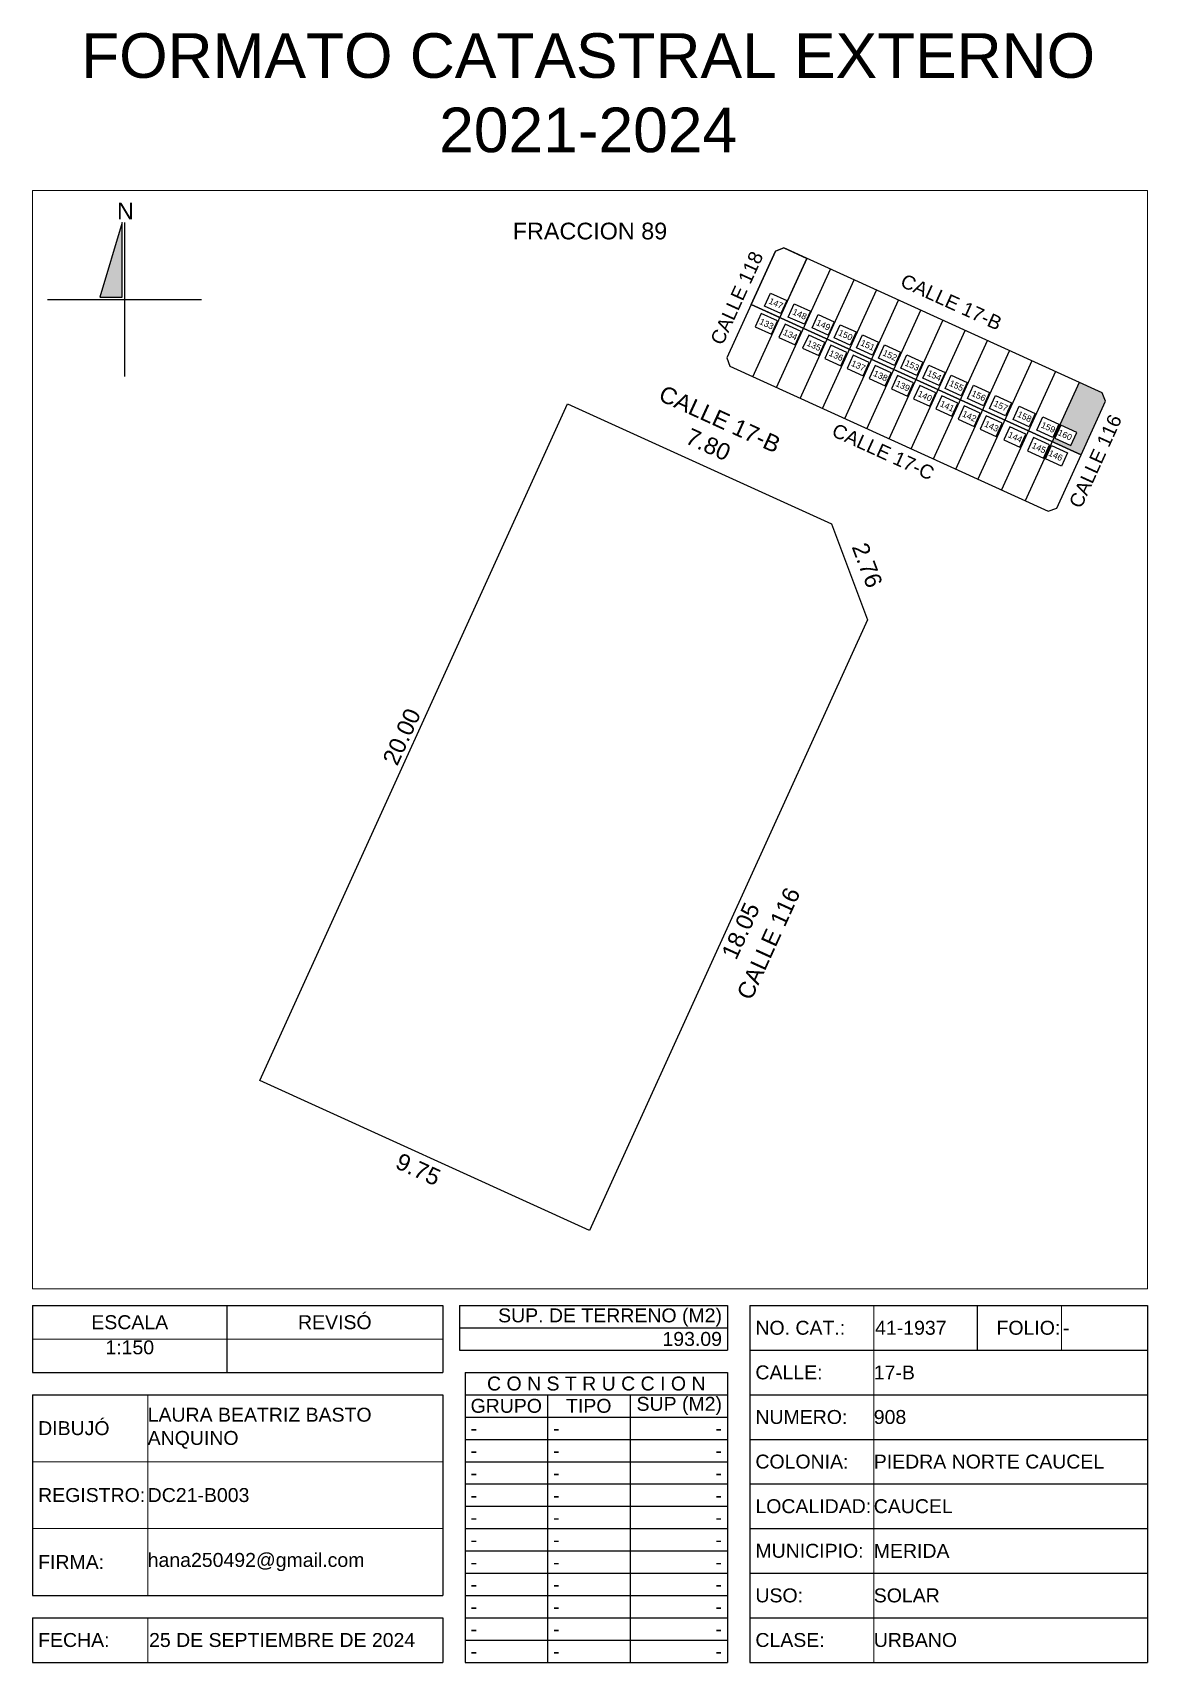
# Model space of a CAD drawing. Header units: inches. Extents: x 163.5 to 193.5, y 30.1 to 74.
import ezdxf
from ezdxf.enums import TextEntityAlignment as Align

# ---------------------------------------------------------------- set-up
doc = ezdxf.new("R2010")
doc.units = ezdxf.units.IN
doc.header["$MEASUREMENT"] = 0
doc.layers.add('_DIV LOTES', color=7, linetype='Continuous')
doc.styles.add('DATOS', font='arial.ttf')
doc.styles.add('Formato', font='arial.ttf')
doc.styles.add('Localizacion', font='arial.ttf')
doc.styles.get("Standard").update_dxf_attribs({"font": 'arial.ttf'})
doc.styles.add('Terreno', font='arial.ttf')
doc.dimstyles.new('T-100', dxfattribs={"dimscale": 0, "dimtxt": 0.45, "dimasz": 0.18, "dimexe": 0.18, "dimexo": 0.0625, "dimgap": 0.0905, "dimtad": 0, "dimzin": 1, "dimdsep": 46, "dimtxsty": 'Terreno', "dimblk": 'NONE', "dimcen": 0, "dimse1": 1, "dimse2": 1, "dimsd1": 1, "dimsd2": 1, "dimclrt": 256, "dimadec": 0, "dimazin": 0, "dimtfac": 1, "dimtix": 1, "dimtofl": 0, "dimtmove": 2, "dimatfit": 3, "dimldrblk": 'NONE', "dimfxl": 1, "dimtolj": 1, "dimarcsym": 0})
doc.dimstyles.new('U-100', dxfattribs={"dimscale": 0, "dimtxt": 0.375, "dimasz": 0.18, "dimexe": 0.18, "dimexo": 0.0625, "dimgap": 0.0905, "dimtad": 0, "dimzin": 1, "dimdsep": 46, "dimtxsty": 'Terreno', "dimblk": 'NONE', "dimcen": 0, "dimse1": 1, "dimse2": 1, "dimsd1": 1, "dimsd2": 1, "dimclrt": 256, "dimadec": 0, "dimazin": 0, "dimtfac": 1, "dimtix": 1, "dimtofl": 0, "dimtmove": 2, "dimatfit": 3, "dimldrblk": 'NONE', "dimfxl": 1, "dimtolj": 1, "dimarcsym": 0})

# ---------------------------------------------------------------- blocks, each defined once
blk = doc.blocks.new('*T4')
at = {"color": 0, "linetype": 'ByBlock', "lineweight": -2, "transparency": 16777216}
for p, q in [((0, 0), (11.036, 0)), ((0, 0), (0, -1.8)), ((5.23, 0), (5.23, -1.8)), ((11.036, 0), (11.036, -1.8)), ((0, -1.8), (11.036, -1.8))]:
    blk.add_line(p, q, dxfattribs=at)
at = {"layer": 'Defpoints', "color": 8, "linetype": 'ByBlock', "lineweight": 0, "transparency": 16777216}
blk.add_line((0, -0.9), (11.036, -0.9), dxfattribs=at)
at = {"color": 0, "lineweight": 18, "transparency": 16777216, "char_height": 0.375}
for s, insert, width, attachment_point in [('{\\C256;ESCALA}', (2.615, -0.45), 5.15762, 5), ('REVISÓ', (8.133, -0.45), 5.73486, 5), ('1:150', (2.615, -0.936), 5.15762, 2)]:
    blk.add_mtext(s, dxfattribs=dict(at, insert=insert, width=width, attachment_point=attachment_point))
blk = doc.blocks.new('*T5')
at = {"color": 0, "lineweight": -2, "transparency": 16777216}
for p, q in [((0, 0), (7.21, 0)), ((0, 0), (0, -0.6)), ((7.21, 0), (7.21, -0.6)), ((0, -0.6), (7.21, -0.6))]:
    blk.add_line(p, q, dxfattribs=at)
at = {"color": 0, "lineweight": 18, "transparency": 16777216, "insert": (7.06, -0.3), "char_height": 0.375, "width": 6.90975, "attachment_point": 6}
blk.add_mtext('193.09', dxfattribs=at)
blk = doc.blocks.new('*T6')
at = {"color": 0, "lineweight": -2, "transparency": 16777216}
for p, q in [((0, 0), (7.21, 0)), ((0, 0), (0, -0.6)), ((7.21, 0), (7.21, -0.6)), ((0, -0.6), (7.21, -0.6))]:
    blk.add_line(p, q, dxfattribs=at)
at = {"color": 0, "lineweight": 18, "transparency": 16777216, "insert": (7.06, -0.564), "char_height": 0.375, "width": 6.90975, "attachment_point": 9}
blk.add_mtext('{\\C256;  SUP. DE TERRENO (M2)   }', dxfattribs=at)
blk = doc.blocks.new('*T7')
at = {"color": 0, "lineweight": -2, "transparency": 16777216}
for p, q in [((0, 0), (3.336, 0)), ((0, 0), (0, -9.6)), ((0, -1.2), (3.336, -1.2)), ((0, -2.4), (3.336, -2.4)), ((0, -3.6), (3.336, -3.6)), ((0, -4.8), (3.336, -4.8)), ((0, -6), (3.336, -6)), ((0, -7.2), (3.336, -7.2)), ((0, -8.4), (3.336, -8.4)), ((0, -9.6), (3.336, -9.6))]:
    blk.add_line(p, q, dxfattribs=at)
at = {"layer": 'Defpoints', "color": 8, "linetype": 'ByBlock', "lineweight": 0, "transparency": 16777216}
blk.add_line((3.336, 0), (3.336, -9.6), dxfattribs=at)
at = {"color": 0, "lineweight": 18, "transparency": 16777216, "char_height": 0.375, "width": 3.03551, "attachment_point": 4, "style": 'Formato'}
for s, insert in [('NO. CAT.:', (0.15, -0.6)), ('CALLE:', (0.15, -1.8)), ('NUMERO:', (0.15, -3)), ('COLONIA:', (0.15, -4.2)), ('LOCALIDAD:', (0.15, -5.4)), ('MUNICIPIO:', (0.15, -6.6)), ('CLASE:', (0.15, -9))]:
    blk.add_mtext(s, dxfattribs=dict(at, insert=insert))
at = {"color": 0, "lineweight": 18, "transparency": 16777216, "insert": (0.15, -7.8), "char_height": 0.375, "width": 3.03551, "attachment_point": 4}
blk.add_mtext('USO:', dxfattribs=at)
blk = doc.blocks.new('*T8')
at = {"color": 0, "lineweight": -2, "transparency": 16777216}
for p, q in [((0, 0), (7.363, 0)), ((7.363, 0), (7.363, -8.4)), ((0, -1.2), (7.363, -1.2)), ((0, -2.4), (7.363, -2.4)), ((0, -3.6), (7.363, -3.6)), ((0, -4.8), (7.363, -4.8)), ((0, -6), (7.363, -6)), ((0, -7.2), (7.363, -7.2)), ((0, -8.4), (7.363, -8.4))]:
    blk.add_line(p, q, dxfattribs=at)
at = {"layer": 'Defpoints', "color": 8, "linetype": 'ByBlock', "lineweight": 0, "transparency": 16777216}
blk.add_line((0, 0), (0, -8.4), dxfattribs=at)
at = {"color": 0, "lineweight": 18, "transparency": 16777216, "char_height": 0.375, "width": 7.363, "attachment_point": 4}
for s, insert in [('17-B', (0, -0.6)), ('908', (0, -1.8)), ('PIEDRA NORTE CAUCEL', (0, -3)), ('CAUCEL', (0, -4.2)), ('MERIDA', (0, -5.4)), ('SOLAR', (0, -6.6)), ('URBANO', (0, -7.8))]:
    blk.add_mtext(s, dxfattribs=dict(at, insert=insert))
blk = doc.blocks.new('*T9')
at = {"color": 0, "lineweight": -2, "transparency": 16777216}
for p, q in [((0, 0), (2.782, 0)), ((2.782, 0), (2.782, -1.2)), ((0, -1.2), (2.782, -1.2))]:
    blk.add_line(p, q, dxfattribs=at)
at = {"layer": 'Defpoints', "color": 8, "linetype": 'ByBlock', "lineweight": 0, "transparency": 16777216}
blk.add_line((0, 0), (0, -1.2), dxfattribs=at)
at = {"color": 0, "lineweight": 18, "transparency": 16777216, "insert": (0.036, -0.6), "char_height": 0.375, "width": 2.7103, "attachment_point": 4}
blk.add_mtext('41-1937', dxfattribs=at)
blk = doc.blocks.new('*T10')
at = {"color": 0, "lineweight": -2, "transparency": 16777216}
for p, q in [((0, 0), (2.273, 0)), ((0, 0), (0, -1.2)), ((0, -1.2), (2.273, -1.2))]:
    blk.add_line(p, q, dxfattribs=at)
at = {"layer": 'Defpoints', "color": 8, "linetype": 'ByBlock', "lineweight": 0, "transparency": 16777216}
blk.add_line((2.273, 0), (2.273, -1.2), dxfattribs=at)
at = {"color": 0, "lineweight": 18, "transparency": 16777216, "insert": (2.237, -0.6), "char_height": 0.375, "width": 2.2007, "attachment_point": 6}
blk.add_mtext(' FOLIO:', dxfattribs=at)
blk = doc.blocks.new('*T11')
at = {"color": 0, "lineweight": -2, "transparency": 16777216}
for p, q in [((0, 0), (2.308, 0)), ((2.308, 0), (2.308, -1.2)), ((0, -1.2), (2.308, -1.2))]:
    blk.add_line(p, q, dxfattribs=at)
at = {"layer": 'Defpoints', "color": 8, "linetype": 'ByBlock', "lineweight": 0, "transparency": 16777216}
blk.add_line((0, 0), (0, -1.2), dxfattribs=at)
at = {"color": 0, "lineweight": 18, "transparency": 16777216, "insert": (0.036, -0.6), "char_height": 0.375, "width": 2.236, "attachment_point": 4}
blk.add_mtext('-', dxfattribs=at)
blk = doc.blocks.new('*T12')
at = {"color": 0, "lineweight": -2, "transparency": 16777216}
for p, q in [((0, 0), (3.098, 0)), ((0, 0), (0, -1.2)), ((0, -1.2), (3.098, -1.2))]:
    blk.add_line(p, q, dxfattribs=at)
at = {"layer": 'Defpoints', "color": 8, "linetype": 'ByBlock', "lineweight": 0, "transparency": 16777216}
blk.add_line((3.098, 0), (3.098, -1.2), dxfattribs=at)
at = {"color": 0, "lineweight": 18, "transparency": 16777216, "insert": (0.15, -0.6), "char_height": 0.375, "width": 2.79829, "attachment_point": 4}
blk.add_mtext('{\\C256;FECHA:}', dxfattribs=at)
blk = doc.blocks.new('*T13')
at = {"color": 0, "lineweight": -2, "transparency": 16777216}
for p, q in [((0, 0), (7.938, 0)), ((7.938, 0), (7.938, -1.2)), ((0, -1.2), (7.938, -1.2))]:
    blk.add_line(p, q, dxfattribs=at)
at = {"layer": 'Defpoints', "color": 8, "linetype": 'ByBlock', "lineweight": 0, "transparency": 16777216}
blk.add_line((0, 0), (0, -1.2), dxfattribs=at)
at = {"color": 0, "lineweight": 18, "transparency": 16777216, "insert": (0.036, -0.6), "char_height": 0.375, "width": 7.86619, "attachment_point": 4}
blk.add_mtext('{\\C256;25 DE SEPTIEMBRE DE 2024}', dxfattribs=at)
blk = doc.blocks.new('*T14')
at = {"color": 0, "lineweight": -2, "transparency": 16777216}
for p, q in [((0, 0), (7.065, 0)), ((0, 0), (0, -7.8)), ((7.065, 0), (7.065, -7.8)), ((0, -0.6), (7.065, -0.6)), ((2.22, -0.6), (2.22, -7.8)), ((4.44, -0.6), (4.44, -7.8)), ((0, -1.2), (7.065, -1.2)), ((0, -1.8), (7.065, -1.8)), ((0, -2.4), (7.065, -2.4)), ((0, -3), (7.065, -3)), ((0, -3.6), (7.065, -3.6)), ((0, -4.2), (7.065, -4.2)), ((0, -4.8), (7.065, -4.8)), ((0, -5.4), (7.065, -5.4)), ((0, -6), (7.065, -6)), ((0, -6.6), (7.065, -6.6)), ((0, -7.2), (7.065, -7.2)), ((0, -7.8), (7.065, -7.8))]:
    blk.add_line(p, q, dxfattribs=at)
at = {"color": 0, "lineweight": 18, "transparency": 16777216, "char_height": 0.375}
for s, insert, width, attachment_point in [('{\\C256;C O N S T R U C C I O N}', (3.532, -0.3), 7.065, 5), ('GRUPO', (1.11, -0.9), 2.22, 5), ('TIPO', (3.33, -0.9), 2.22, 5), ('SUP (M2)', (6.915, -0.9), 2.325, 6), ('-', (0.15, -1.5), 1.92, 4), ('-', (2.37, -1.5), 1.92, 4), ('-', (0.15, -2.1), 1.92, 4), ('-', (2.37, -2.1), 1.92, 4), ('-', (0.15, -2.7), 1.92, 4), ('-', (2.37, -2.7), 1.92, 4), ('-', (0.15, -3.3), 1.92, 4), ('-', (2.37, -3.3), 1.92, 4), ('-', (0.15, -3.9), 1.92, 4), ('-', (2.37, -3.9), 1.92, 4), ('-', (0.15, -4.5), 1.92, 4), ('-', (2.37, -4.5), 1.92, 4), ('-', (0.15, -5.1), 1.92, 4), ('-', (2.37, -5.1), 1.92, 4), ('-', (0.15, -5.7), 1.92, 4), ('-', (2.37, -5.7), 1.92, 4), ('-', (0.15, -6.3), 1.92, 4), ('-', (2.37, -6.3), 1.92, 4), ('-', (0.15, -6.9), 1.92, 4), ('-', (2.37, -6.9), 1.92, 4), ('-', (0.15, -7.5), 1.92, 4), ('-', (2.37, -7.5), 1.92, 4), ('-', (6.915, -7.5), 2.325, 6)]:
    blk.add_mtext(s, dxfattribs=dict(at, insert=insert, width=width, attachment_point=attachment_point))
at = {"color": 0, "lineweight": 18, "transparency": 16777216, "char_height": 0.375, "width": 2.325, "attachment_point": 6, "style": 'Formato'}
for insert in [(6.915, -1.5), (6.915, -2.1), (6.915, -2.7), (6.915, -3.3), (6.915, -3.9), (6.915, -4.5), (6.915, -5.1), (6.915, -5.7), (6.915, -6.3), (6.915, -6.9)]:
    blk.add_mtext('-', dxfattribs=dict(at, insert=insert))
blk = doc.blocks.new('*T15')
at = {"color": 0, "lineweight": -2, "transparency": 16777216}
for p, q in [((0, 0), (11.036, 0)), ((0, 0), (0, -5.4)), ((11.036, 0), (11.036, -5.4)), ((0, -5.4), (11.036, -5.4))]:
    blk.add_line(p, q, dxfattribs=at)
at = {"layer": 'Defpoints', "color": 8, "linetype": 'ByBlock', "lineweight": 0, "transparency": 16777216}
for p, q in [((3.098, 0), (3.098, -5.4)), ((0, -1.8), (11.036, -1.8)), ((0, -3.6), (11.036, -3.6))]:
    blk.add_line(p, q, dxfattribs=at)
at = {"color": 0, "lineweight": 18, "transparency": 16777216, "char_height": 0.375, "width": 7.93819, "attachment_point": 4, "style": 'Formato'}
for s, insert in [('LAURA BEATRIZ BASTO ANQUINO', (3.098, -0.9)), ('DC21-B003', (3.098, -2.7)), ('hana250492@gmail.com', (3.098, -4.5))]:
    blk.add_mtext(s, dxfattribs=dict(at, insert=insert))
at = {"color": 0, "lineweight": 18, "transparency": 16777216, "char_height": 0.375, "width": 2.79829, "attachment_point": 4}
for s, insert in [('DIBUJÓ', (0.15, -0.9)), ('REGISTRO:', (0.15, -2.7)), ('FIRMA:', (0.15, -4.5))]:
    blk.add_mtext(s, dxfattribs=dict(at, insert=insert))
blk = doc.blocks.new('Norte')
blk.add_hatch(color=256).paths.add_polyline_path([(2254.291, 2179.168), (2254.691, 2179.168), (2254.691, 2180.508)])
for p, q in [((2254.731, 2180.508), (2254.731, 2177.748)), ((2253.351, 2179.128), (2256.111, 2179.128))]:
    blk.add_line(p, q)
blk.add_lwpolyline([(2254.691, 2180.508), (2254.291, 2179.168), (2254.691, 2179.168)], close=True)
at = {"insert": (2254.595, 2180.866), "char_height": 0.3, "width": 0.27128, "attachment_point": 1, "style": 'Localizacion'}
blk.add_mtext('N', dxfattribs=at)
blk = doc.blocks.new('*D21')
at = {"layer": 'Defpoints', "color": 0, "transparency": 16777216}
for p in [(183.957, 68.686), (183.733, 68.194), (192.302, 64.294)]:
    blk.add_point(p, dxfattribs=at)
at = {"transparency": 16777216, "insert": (188.241, 66.736), "char_height": 0.375, "attachment_point": 5, "rotation": 335.528, "style": 'Terreno'}
blk.add_mtext('\\A1;CALLE 17-B', dxfattribs=at)
blk = doc.blocks.new('_None')
blk = doc.blocks.new('*D22')
at = {"layer": 'Defpoints', "color": 0, "transparency": 16777216}
for p in [(182.283, 65.009), (190.852, 61.109), (190.692, 60.757)]:
    blk.add_point(p, dxfattribs=at)
at = {"transparency": 16777216, "insert": (186.408, 62.708), "char_height": 0.375, "attachment_point": 5, "rotation": 335.528, "style": 'Terreno'}
blk.add_mtext('\\A1;CALLE 17-C', dxfattribs=at)
blk = doc.blocks.new('*D23')
at = {"layer": 'Defpoints', "color": 0, "transparency": 16777216}
for p in [(183.507, 68.11), (181.816, 65.409), (182.198, 65.235)]:
    blk.add_point(p, dxfattribs=at)
at = {"transparency": 16777216, "insert": (182.47, 66.846), "char_height": 0.375, "attachment_point": 5, "rotation": 65.528, "style": 'Terreno'}
blk.add_mtext('\\A1;CALLE 118', dxfattribs=at)
blk = doc.blocks.new('*D24')
at = {"layer": 'Defpoints', "color": 0, "transparency": 16777216}
for p in [(192.387, 64.068), (191.078, 61.193), (191.464, 61.017)]:
    blk.add_point(p, dxfattribs=at)
at = {"transparency": 16777216, "insert": (192.119, 62.455), "char_height": 0.375, "attachment_point": 5, "rotation": 65.528, "style": 'Terreno'}
blk.add_mtext('\\A1;CALLE 116', dxfattribs=at)
blk = doc.blocks.new('*D25')
at = {"layer": 'Defpoints', "color": 0, "transparency": 16777216}
for p in [(177.595, 64.145), (177.915, 63.999), (169.63, 45.796)]:
    blk.add_point(p, dxfattribs=at)
at = {"transparency": 16777216, "insert": (173.453, 55.043), "char_height": 0.45, "attachment_point": 5, "rotation": 65.528, "style": 'Terreno'}
blk.add_mtext('\\A1;20.00', dxfattribs=at)
blk = doc.blocks.new('*D26')
at = {"layer": 'Defpoints', "color": 0, "transparency": 16777216}
for p in [(185.982, 58.186), (178.504, 41.757), (178.835, 41.607)]:
    blk.add_point(p, dxfattribs=at)
at = {"transparency": 16777216, "insert": (182.574, 49.821), "char_height": 0.45, "attachment_point": 5, "rotation": 65.528, "style": 'Terreno'}
blk.add_mtext('\\A1;18.05', dxfattribs=at)
blk = doc.blocks.new('*D27')
at = {"layer": 'Defpoints', "color": 0, "transparency": 16777216}
for p in [(169.63, 45.796), (169.46, 45.422), (178.504, 41.757)]:
    blk.add_point(p, dxfattribs=at)
at = {"transparency": 16777216, "insert": (173.897, 43.402), "char_height": 0.45, "attachment_point": 5, "rotation": 335.528, "style": 'Terreno'}
blk.add_mtext('\\A1;9.75', dxfattribs=at)
blk = doc.blocks.new('*D28')
at = {"layer": 'Defpoints', "color": 0, "transparency": 16777216}
for p in [(185.494, 60.948), (185.015, 60.768), (185.982, 58.186)]:
    blk.add_point(p, dxfattribs=at)
at = {"transparency": 16777216, "insert": (185.978, 59.657), "char_height": 0.45, "attachment_point": 5, "rotation": 290.528, "style": 'Terreno'}
blk.add_mtext('\\A1;2.76', dxfattribs=at)
blk = doc.blocks.new('*D29')
at = {"layer": 'Defpoints', "color": 0, "transparency": 16777216}
for p in [(177.915, 63.999), (185.25, 61.286), (185.015, 60.768)]:
    blk.add_point(p, dxfattribs=at)
at = {"transparency": 16777216, "insert": (181.701, 62.902), "char_height": 0.45, "attachment_point": 5, "rotation": 335.528, "style": 'Terreno'}
blk.add_mtext('\\A1;7.80', dxfattribs=at)
blk = doc.blocks.new('*D30')
at = {"layer": 'Defpoints', "color": 0, "transparency": 16777216}
for p in [(177.915, 63.999), (185.561, 61.97), (185.015, 60.768)]:
    blk.add_point(p, dxfattribs=at)
at = {"transparency": 16777216, "insert": (182.012, 63.586), "char_height": 0.45, "attachment_point": 5, "rotation": 335.528, "style": 'Terreno'}
blk.add_mtext('\\A1;CALLE 17-B', dxfattribs=at)
blk = doc.blocks.new('*D31')
at = {"layer": 'Defpoints', "color": 0, "transparency": 16777216}
for p in [(185.982, 58.186), (178.504, 41.757), (179.584, 41.266)]:
    blk.add_point(p, dxfattribs=at)
at = {"transparency": 16777216, "insert": (183.322, 49.48), "char_height": 0.45, "attachment_point": 5, "rotation": 65.528, "style": 'Terreno'}
blk.add_mtext('\\A1;CALLE 116', dxfattribs=at)
blk = doc.blocks.new('*D32')
at = {"layer": 'Defpoints', "color": 0, "transparency": 16777216}
for p in [(163.518, 69.739), (193.518, 69.739), (193.518, 68.644)]:
    blk.add_point(p, dxfattribs=at)
at = {"transparency": 16777216, "insert": (178.518, 68.644), "char_height": 0.45, "width": 4.59967, "attachment_point": 5, "style": 'Terreno'}
blk.add_mtext('\\A1;FRACCION 89', dxfattribs=at)

msp = doc.modelspace()

# ---------------------------------------------------------------- hatches: boundary and pattern name
h = msp.add_hatch(color=256)
h.dxf.hatch_style = 1
h.paths.add_polyline_path([(192.387, 64.068), (192.302, 64.294), (191.681, 64.577), (190.956, 62.984), (191.732, 62.631)])
h.paths.add_polyline_path([(191.618, 63.231), (191.456, 62.875), (191.024, 63.072), (191.186, 63.427)], flags=16)
h.paths.add_polyline_path([(191.03, 63.143), (191.463, 62.946), (191.569, 63.179), (191.136, 63.376)], flags=24)

# ---------------------------------------------------------------- linework, layer by layer
at = {"lineweight": 18}
msp.add_lwpolyline([(163.518, 69.739), (193.518, 69.739), (193.518, 40.189), (163.518, 40.189)], close=True, dxfattribs=at)
at = {"layer": '_DIV LOTES'}
for p, q in [((190.407, 65.157), (188.957, 61.971)), ((191.044, 64.867), (189.594, 61.681)), ((191.681, 64.577), (190.231, 61.391))]:
    msp.add_line(p, q, dxfattribs=at)
for points in [[(192.302, 64.294), (183.733, 68.194), (183.507, 68.11), (182.853, 66.672), (191.732, 62.631), (192.387, 64.068)], [(192.302, 64.294), (183.733, 68.194), (183.507, 68.11), (182.853, 66.672), (191.732, 62.631), (192.387, 64.068)], [(191.078, 61.193), (191.732, 62.631), (182.853, 66.672), (182.198, 65.235), (182.283, 65.009), (190.852, 61.109)], [(191.078, 61.193), (191.732, 62.631), (182.853, 66.672), (182.198, 65.235), (182.283, 65.009), (190.852, 61.109)], [(183.65, 66.428), (183.218, 66.624), (183.38, 66.98), (183.812, 66.783)], [(184.287, 66.138), (183.855, 66.334), (184.017, 66.69), (184.449, 66.493)], [(183.561, 66.231), (183.129, 66.428), (182.967, 66.072), (183.399, 65.876)], [(184.924, 65.848), (184.493, 66.044), (184.654, 66.4), (185.086, 66.203)], [(184.198, 65.941), (183.766, 66.138), (183.604, 65.782), (184.036, 65.586)], [(184.835, 65.651), (184.403, 65.848), (184.241, 65.492), (184.673, 65.296)], [(185.522, 65.576), (185.09, 65.773), (185.252, 66.128), (185.684, 65.932)], [(186.119, 65.304), (185.687, 65.501), (185.849, 65.856), (186.281, 65.66)], [(185.432, 65.379), (185, 65.576), (184.839, 65.22), (185.27, 65.024)], [(186.716, 65.032), (186.284, 65.229), (186.446, 65.584), (186.878, 65.388)], [(186.03, 65.108), (185.598, 65.304), (185.436, 64.949), (185.868, 64.752)], [(186.627, 64.836), (186.195, 65.032), (186.033, 64.677), (186.465, 64.48)], [(187.314, 64.76), (186.882, 64.957), (187.044, 65.313), (187.475, 65.116)], [(187.911, 64.489), (187.479, 64.685), (187.641, 65.041), (188.073, 64.844)], [(187.224, 64.564), (186.792, 64.76), (186.63, 64.405), (187.062, 64.208)], [(187.821, 64.292), (187.39, 64.489), (187.228, 64.133), (187.66, 63.936)], [(188.508, 64.217), (188.076, 64.413), (188.238, 64.769), (188.67, 64.572)], [(189.106, 63.945), (188.674, 64.141), (188.835, 64.497), (189.267, 64.301)], [(188.419, 64.02), (187.987, 64.217), (187.825, 63.861), (188.257, 63.665)], [(189.703, 63.673), (189.271, 63.87), (189.433, 64.225), (189.865, 64.029)], [(189.016, 63.748), (188.584, 63.945), (188.422, 63.589), (188.854, 63.393)], [(189.613, 63.476), (189.181, 63.673), (189.02, 63.317), (189.451, 63.121)], [(190.34, 63.383), (189.908, 63.58), (190.07, 63.935), (190.502, 63.739)], [(190.977, 63.093), (190.545, 63.29), (190.707, 63.645), (191.139, 63.449)], [(190.25, 63.187), (189.819, 63.383), (189.657, 63.027), (190.089, 62.831)], [(191.024, 63.072), (191.456, 62.875), (191.618, 63.231), (191.186, 63.427)], [(190.888, 62.897), (190.456, 63.093), (190.294, 62.737), (190.726, 62.541)], [(190.935, 62.875), (191.367, 62.678), (191.205, 62.323), (190.773, 62.519)]]:
    msp.add_lwpolyline(points, close=True, dxfattribs=at)
for points in [[(183.629, 66.319), (182.853, 66.672), (183.507, 68.11), (183.733, 68.194), (184.354, 67.912), (183.629, 66.319)], [(182.904, 64.726), (184.354, 67.912)], [(183.541, 64.436), (184.991, 67.622)], [(184.178, 64.146), (185.628, 67.332)], [(184.776, 63.874), (186.226, 67.06)], [(185.373, 63.602), (186.823, 66.788)], [(185.97, 63.33), (187.42, 66.516)], [(186.568, 63.059), (188.017, 66.244)], [(187.165, 62.787), (188.615, 65.972)], [(187.762, 62.515), (189.212, 65.7)], [(188.36, 62.243), (189.809, 65.429)], [(178.504, 41.757), (169.63, 45.796), (177.915, 63.999), (185.015, 60.768), (185.982, 58.186), (178.504, 41.757)]]:
    msp.add_lwpolyline(points, dxfattribs=at)

# ---------------------------------------------------------------- block references
at = {"lineweight": 25, "xscale": 1.5, "yscale": 1.5, "zscale": 1.5}
msp.add_blockref('Norte', (-3216.104, -3201.888), dxfattribs=at)
for name, p in [('*T4', (163.518, 39.739)), ('*T6', (175.01, 39.739)), ('*T7', (182.82, 39.739)), ('*T9', (186.155, 39.739)), ('*T10', (188.938, 39.739)), ('*T11', (191.21, 39.739)), ('*T5', (175.01, 39.139)), ('*T8', (186.155, 38.539)), ('*T14', (175.155, 37.939)), ('*T15', (163.518, 37.339)), ('*T12', (163.518, 31.339)), ('*T13', (166.617, 31.339))]:
    msp.add_blockref(name, p)

# ---------------------------------------------------------------- texts
at = {"lineweight": 18, "insert": (178.468, 72.36), "char_height": 1.2, "width": 31.23058, "attachment_point": 5, "style": 'Formato'}
msp.add_mtext('\\A1;FORMATO CATASTRAL EXTERNO 2021-2024', dxfattribs=at)
at = {"layer": '_DIV LOTES', "style": 'DATOS'}
for s, p in [('147', (183.523, 66.701)), ('133', (183.272, 66.149)), ('148', (184.161, 66.411)), ('149', (184.798, 66.121)), ('134', (183.909, 65.859)), ('150', (185.395, 65.849)), ('135', (184.547, 65.569)), ('136', (185.144, 65.298)), ('151', (185.992, 65.577)), ('152', (186.59, 65.306)), ('137', (185.741, 65.026)), ('153', (187.187, 65.034)), ('154', (187.784, 64.762)), ('138', (186.338, 64.754)), ('139', (186.936, 64.482)), ('155', (188.381, 64.49)), ('140', (187.533, 64.21)), ('141', (188.13, 63.938)), ('156', (188.979, 64.218)), ('157', (189.576, 63.946)), ('142', (188.728, 63.666)), ('158', (190.213, 63.656)), ('143', (189.325, 63.395)), ('144', (189.962, 63.105)), ('159', (190.85, 63.366)), ('160', (191.3, 63.162)), ('145', (190.599, 62.815)), ('146', (191.049, 62.61))]:
    msp.add_text(s, height=0.1674, rotation=335.528, dxfattribs=at).set_placement(p, align=Align.MIDDLE_CENTER)

# ---------------------------------------------------------------- dimensions: what is measured, and where the dimension line sits
dim = msp.add_linear_dim(base=(193.518, 68.644), p1=(163.518, 69.739), p2=(193.518, 69.739), text='FRACCION 89', dimstyle='T-100', override={"dimscale": 1})
dim.commit()
dim.dimension.update_dxf_attribs({"geometry": '*D32', "text_midpoint": (178.518, 68.644)})
for p1, p2, distance, text, dimstyle, picture, middle in [((192.302, 64.294), (183.733, 68.194), -0.541, 'CALLE 17-B', 'U-100', '*D21', (188.241, 66.736)), ((183.507, 68.11), (182.198, 65.235), -0.421, 'CALLE 118', 'U-100', '*D23', (182.47, 66.846)), ((182.283, 65.009), (190.852, 61.109), -0.386, 'CALLE 17-C', 'U-100', '*D22', (186.408, 62.708)), ((177.915, 63.999), (185.015, 60.768), 1.32, 'CALLE 17-B', 'T-100', '*D30', (182.012, 63.586)), ((192.387, 64.068), (191.078, 61.193), 0.424, 'CALLE 116', 'U-100', '*D24', (192.119, 62.455)), ((185.982, 58.186), (178.504, 41.757), 1.186, 'CALLE 116', 'T-100', '*D31', (183.322, 49.48))]:
    dim = msp.add_aligned_dim(p1=p1, p2=p2, distance=distance, text=text, dimstyle=dimstyle, override={"dimscale": 1})
    dim.commit()
    dim.dimension.update_dxf_attribs({"geometry": picture, "text_midpoint": middle})
for p1, p2, distance, picture, middle in [((169.63, 45.796), (177.915, 63.999), 0.352, '*D25', (173.453, 55.043)), ((177.915, 63.999), (185.015, 60.768), 0.569, '*D29', (181.701, 62.902)), ((185.982, 58.186), (185.015, 60.768), -0.512, '*D28', (185.978, 59.657)), ((185.982, 58.186), (178.504, 41.757), 0.364, '*D26', (182.574, 49.821)), ((178.504, 41.757), (169.63, 45.796), 0.411, '*D27', (173.897, 43.402))]:
    dim = msp.add_aligned_dim(p1=p1, p2=p2, distance=distance, dimstyle='T-100', override={"dimscale": 1})
    dim.commit()
    dim.dimension.update_dxf_attribs({"geometry": picture, "text_midpoint": middle})

doc.saveas('drawing.dxf')
